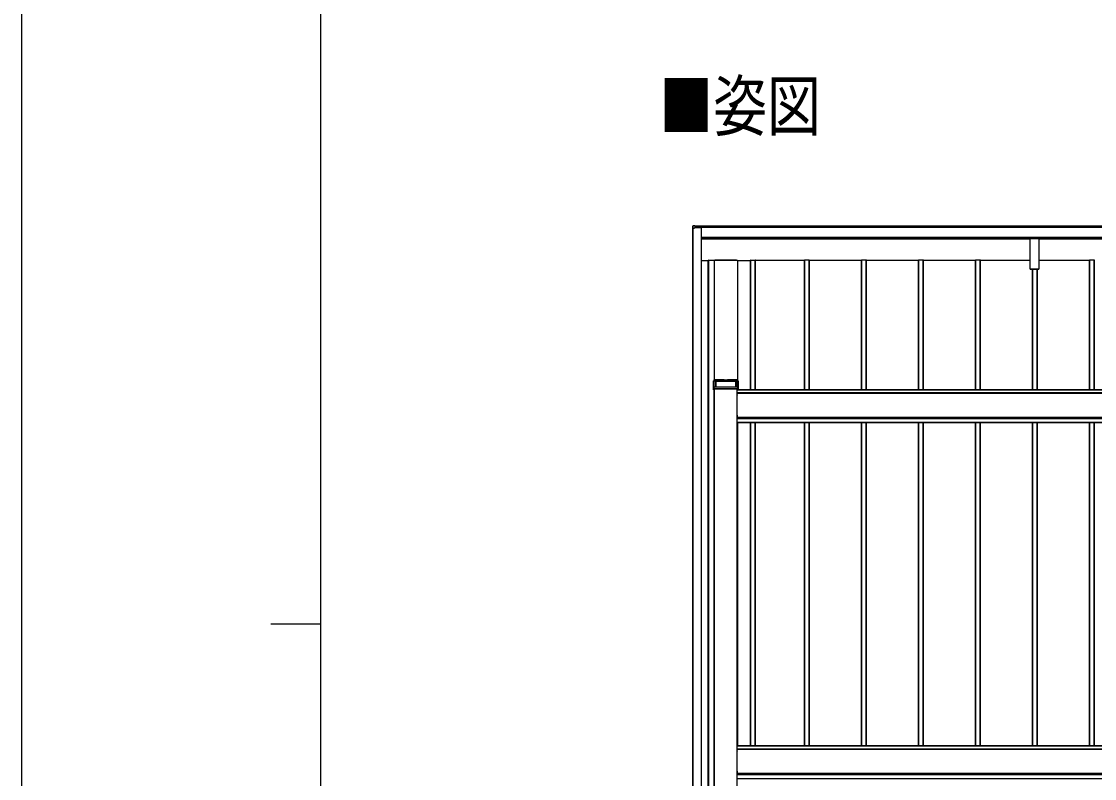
# Model space of a CAD drawing. Units: millimetres, scale not verified. Extents: x -14718 to 14718, y -10395 to 10395.
# Drawn here: x -14718 to -10954, y -106 to 2551 of the extents above; entities that cross this region are included whole.
import ezdxf
from ezdxf.enums import TextEntityAlignment as Align

# ---------------------------------------------------------------- set-up
doc = ezdxf.new("R2010")
doc.units = ezdxf.units.MM
doc.header["$LTSCALE"] = 50
for name, color, linetype in [('0-2_USER1', 3, 'Continuous'), ('0-4_YKK_A1', 4, 'Continuous'), ('0-6_YKK_ZWAK', 7, 'Continuous')]:
    doc.layers.add(name, color=color, linetype=linetype)
doc.styles.add('ＭＳ ゴシック', font='')
doc.styles.get('ＭＳ ゴシック').set_extended_font_data('MS Gothic')

msp = doc.modelspace()

# ---------------------------------------------------------------- linework, layer by layer
at = {"layer": '0-4_YKK_A1'}
for p, q in [((-12363.43, 1825.54), (-12363.43, 1832.58)), ((-12363.43, 1825.54), (-12363.43, 1824.11)), ((-12355.43, 1833.55), (-12362.96, 1833.08)), ((-12355.43, 1833.07), (-12362.96, 1832.59)), ((-12362.96, 1832.59), (-12362.96, 1825.56)), ((-12362.96, 1825.56), (-12357.25, 1825.57)), ((-12362.96, 1824.09), (-12362.43, 1824.09)), ((-12362.43, 1825.52), (-12356.93, 1825.54)), ((-12362.43, 1825.52), (-12362.43, 1825.5)), ((-12362.43, -3169.08), (-12362.43, 1825.5)), ((-12361.93, -3169.08), (-12361.93, 1825.52)), ((-12357.25, 1825.57), (-12357.25, 1826.77)), ((-12356.93, 1826.76), (-12356.93, 1825.56)), ((-12356.93, 1825.54), (-12356.93, 1825.56)), ((-12332.93, 1827.02), (-12356.72, 1827.02)), ((-12356.65, 1827.37), (-12355.43, 1827.37)), ((-12355.43, 1827.06), (-12356.63, 1827.06)), ((-12356.63, 1827.06), (-12356.63, 1827.04)), ((-12355.43, 1827.04), (-12356.63, 1827.04)), ((-12355.43, 1833.55), (-12355.43, 1833.07)), ((-12355.43, 1833.07), (-12355.43, 1827.37)), ((-6960.93, 1832.5), (-12355.43, 1832.5)), ((-6960.93, 1832.02), (-12355.43, 1832.02)), ((-6960.93, 1827.82), (-12355.43, 1827.82)), ((-6960.93, 1827.51), (-12355.43, 1827.51)), ((-6960.93, 1827.49), (-12355.43, 1827.49)), ((-12355.43, 1827.37), (-12355.43, 1827.06)), ((-6960.93, 1827.18), (-12355.43, 1827.18)), ((-12355.43, 1827.04), (-12355.43, 1827.06)), ((-12332.93, -3170.63), (-12332.93, 1827.02)), ((-12332.43, -3170.65), (-12332.43, 1827)), ((-6979.93, 1793), (-12332.43, 1793)), ((-6979.93, 1792.48), (-12332.43, 1792.48)), ((-12332.43, 1792.45), (-6979.93, 1792.45)), ((-6979.93, 1792.45), (-12332.43, 1792.45)), ((-11179.53, 1787.07), (-12332.43, 1787.07)), ((-11179.53, 1786.96), (-12332.43, 1786.96)), ((-11179.53, 1792.04), (-11179.53, 1792.45)), ((-11179.53, 1791.19), (-11179.53, 1792.04)), ((-11179.53, 1792.04), (-11149.53, 1792.04)), ((-11179.53, 1789.3), (-11179.53, 1791.19)), ((-11149.53, 1791.19), (-11179.53, 1791.19)), ((-11179.53, 1788.45), (-11179.53, 1789.3)), ((-11179.53, 1789.3), (-11149.53, 1789.3)), ((-11179.53, 1681.39), (-11179.53, 1788.45)), ((-11149.53, 1788.45), (-11179.53, 1788.45)), ((-11149.53, 1792.45), (-11149.53, 1792.04)), ((-11149.53, 1792.04), (-11149.53, 1791.19)), ((-11149.53, 1791.19), (-11149.53, 1789.3)), ((-11149.53, 1789.3), (-11149.53, 1788.45)), ((-11149.53, 1788.45), (-11149.53, 1681.39)), ((-10179.53, 1787.07), (-11149.53, 1787.07)), ((-10179.53, 1786.96), (-11149.53, 1786.96)), ((-12332.43, 1711.86), (-12309.43, 1711.86)), ((-12309.43, -3136.21), (-12309.43, 1711.86)), ((-12307.43, -3136.21), (-12307.43, 1711.93)), ((-12306.93, -3136.21), (-12306.93, 1712.98)), ((-12306.93, 1712.98), (-12287.73, 1712.98)), ((-12288.43, 1712.92), (-12288.43, 1293.17)), ((-12288.13, 1712.93), (-12288.13, 1293.18)), ((-12288.13, 1712.93), (-12206.73, 1712.93)), ((-12287.73, 1712.93), (-12287.73, 1712.98)), ((-12287.43, 1713.05), (-12285.63, 1713.05)), ((-12287.43, 1712.93), (-12287.43, 1713.05)), ((-12285.63, 1712.93), (-12285.63, 1713.05)), ((-12209.53, 1712.98), (-12285.33, 1712.98)), ((-12285.33, 1712.93), (-12285.33, 1712.98)), ((-12209.53, 1712.93), (-12209.53, 1712.98)), ((-12209.23, 1713.05), (-12207.43, 1713.05)), ((-12209.23, 1713.05), (-12209.23, 1712.93)), ((-12207.43, 1713.05), (-12207.43, 1712.93)), ((-12206.73, 1712.93), (-12206.73, 1293.18)), ((-12206.43, 1712.92), (-12206.43, 1293.17)), ((-12205.43, 1289.18), (-12205.43, 1711.85)), ((-12205.43, 1711.85), (-12160.73, 1711.85)), ((-12160.73, 1258.63), (-12160.73, 1711.85)), ((-12160.43, 1258.63), (-12160.43, 1712.95)), ((-12159.43, 1258.63), (-12159.43, 1712.99)), ((-12159.43, 1712.98), (-12144.43, 1712.98)), ((-12144.43, 1258.63), (-12144.43, 1712.99)), ((-12143.43, 1258.63), (-12143.43, 1712.95)), ((-11971.43, 1711.85), (-12143.43, 1711.85)), ((-11971.43, 1258.63), (-11971.43, 1712.95)), ((-11955.43, 1712.99), (-11970.43, 1712.99)), ((-11970.43, 1258.63), (-11970.43, 1712.99)), ((-11955.43, 1258.63), (-11955.43, 1712.99)), ((-11954.43, 1258.63), (-11954.43, 1712.95)), ((-11771.43, 1711.85), (-11954.13, 1711.85)), ((-11954.13, 1258.63), (-11954.13, 1711.85)), ((-11771.43, 1258.63), (-11771.43, 1712.95)), ((-11755.43, 1712.99), (-11770.43, 1712.99)), ((-11770.43, 1258.63), (-11770.43, 1712.99)), ((-11755.43, 1258.63), (-11755.43, 1712.99)), ((-11754.43, 1258.63), (-11754.43, 1712.95)), ((-11571.43, 1711.85), (-11754.13, 1711.85)), ((-11754.13, 1258.63), (-11754.13, 1711.85)), ((-11571.43, 1258.63), (-11571.43, 1712.95)), ((-11555.43, 1712.99), (-11570.43, 1712.99)), ((-11570.43, 1258.63), (-11570.43, 1712.99)), ((-11555.43, 1258.63), (-11555.43, 1712.99)), ((-11554.43, 1258.63), (-11554.43, 1712.95)), ((-11371.43, 1711.85), (-11554.13, 1711.85)), ((-11554.13, 1258.63), (-11554.13, 1711.85)), ((-11371.43, 1258.63), (-11371.43, 1712.95)), ((-11355.43, 1712.99), (-11370.43, 1712.99)), ((-11370.43, 1258.63), (-11370.43, 1712.99)), ((-11355.43, 1258.63), (-11355.43, 1712.99)), ((-11354.43, 1258.63), (-11354.43, 1712.95)), ((-11179.53, 1711.85), (-11354.13, 1711.85)), ((-11354.13, 1258.63), (-11354.13, 1711.85)), ((-10971.43, 1711.85), (-11149.53, 1711.85)), ((-10971.43, 1258.63), (-10971.43, 1712.95)), ((-10955.43, 1712.99), (-10970.43, 1712.99)), ((-10970.43, 1258.63), (-10970.43, 1712.99)), ((-10955.43, 1258.63), (-10955.43, 1712.99)), ((-10954.43, 1258.63), (-10954.43, 1712.95)), ((-11179.53, 1681.08), (-11179.53, 1681.39)), ((-11179.53, 1681.39), (-11149.53, 1681.39)), ((-11179.53, 1681.02), (-11179.53, 1681.08)), ((-11149.53, 1681.08), (-11179.53, 1681.08)), ((-11179.53, 1681.02), (-11149.53, 1681.02)), ((-11179.53, 1681.02), (-11179.53, 1681.02)), ((-11179.53, 1681.02), (-11149.53, 1681.02)), ((-11171.43, 1258.63), (-11171.43, 1681.02)), ((-11170.43, 1258.63), (-11170.43, 1681.02)), ((-11155.43, 1258.63), (-11155.43, 1681.02)), ((-11154.43, 1258.63), (-11154.43, 1681.02)), ((-11154.13, 1258.63), (-11154.13, 1681.02)), ((-11149.53, 1681.39), (-11149.53, 1681.08)), ((-11149.53, 1681.02), (-11149.53, 1681.08)), ((-11149.53, 1681.02), (-11149.53, 1681.02)), ((-12290.43, 1261.72), (-12290.43, 1289.16)), ((-12289.93, 1289.18), (-12283.88, 1289.18)), ((-12289.93, 1289.18), (-12289.93, 1267.58)), ((-12288.43, 1293.15), (-12288.43, 1293.17)), ((-12288.13, 1293.18), (-12206.73, 1293.18)), ((-12284.93, 1293.14), (-12288.13, 1293.14)), ((-12287.73, 1289.18), (-12287.73, 1293.14)), ((-12287.43, 1289.18), (-12287.43, 1293.14)), ((-12285.63, 1289.18), (-12285.63, 1293.14)), ((-12285.33, 1289.18), (-12285.33, 1293.14)), ((-12284.63, 1293.05), (-12284.63, 1293.13)), ((-12283.93, 1293.04), (-12284.13, 1293.04)), ((-12283.88, 1267.71), (-12283.88, 1289.18)), ((-12283.43, 1293.13), (-12283.43, 1293.05)), ((-12283.41, 1289.17), (-12283.1, 1289.14)), ((-12283.41, 1289.17), (-12283.41, 1267.71)), ((-12252.93, 1293.14), (-12283.13, 1293.14)), ((-12283.1, 1267.71), (-12283.1, 1289.14)), ((-12282.63, 1289.13), (-12212.23, 1289.13)), ((-12282.63, 1289.13), (-12282.63, 1267.71)), ((-12211.73, 1293.14), (-12241.93, 1293.14)), ((-12212.23, 1267.71), (-12212.23, 1289.13)), ((-12211.76, 1289.14), (-12211.45, 1289.17)), ((-12211.76, 1289.14), (-12211.76, 1267.71)), ((-12211.45, 1267.71), (-12211.45, 1289.17)), ((-12211.43, 1293.05), (-12211.43, 1293.13)), ((-12210.98, 1289.18), (-12204.93, 1289.18)), ((-12210.98, 1289.18), (-12210.98, 1267.71)), ((-12210.73, 1293.04), (-12210.93, 1293.04)), ((-12210.23, 1293.13), (-12210.23, 1293.05)), ((-12206.73, 1293.14), (-12209.93, 1293.14)), ((-12209.53, 1289.18), (-12209.53, 1293.14)), ((-12209.23, 1293.14), (-12209.23, 1289.18)), ((-12207.43, 1293.14), (-12207.43, 1289.18)), ((-12206.43, 1293.17), (-12206.43, 1293.15)), ((-12204.93, 1267.58), (-12204.93, 1289.18)), ((-12204.43, 1289.16), (-12204.43, 1261.72)), ((-12290.43, 1261.72), (-12290.09, 1267.24)), ((-12290.43, 1258.18), (-12290.43, 1261.72)), ((-12290.43, 1258.18), (-12290.43, 1258.11)), ((-12290.43, 1258.11), (-12287.93, 1258.11)), ((-12290.43, 1258.11), (-12287.93, 1258.11)), ((-12290.43, 1258.11), (-12290.43, 1258.11)), ((-12289.59, 1267.25), (-12289.93, 1261.74)), ((-12289.93, 1261.74), (-12204.93, 1261.74)), ((-12205.27, 1267.71), (-12289.59, 1267.71)), ((-12289.59, 1267.71), (-12289.59, 1267.71)), ((-12289.59, 1267.25), (-12289.59, 1267.71)), ((-12205.27, 1267.25), (-12289.59, 1267.25)), ((-12287.93, 1261.63), (-12287.93, 1258.11)), ((-12287.93, 1258.11), (-12287.93, 1258.11)), ((-12287.73, -2599.89), (-12287.73, 1261.65)), ((-12287.43, -2599.89), (-12287.43, 1261.65)), ((-12207.43, 1261.65), (-12287.43, 1261.65)), ((-12286.93, -2599.89), (-12286.93, 1261.65)), ((-12207.93, -2599.89), (-12207.93, 1261.65)), ((-12207.43, -2599.89), (-12207.43, 1261.65)), ((-12206.93, 1258.14), (-12206.93, 1261.63)), ((-7110.43, 1258.63), (-12206.93, 1258.63)), ((-12206.93, 1258.15), (-12206.93, 1258.63)), ((-12206.93, 1247.11), (-12206.93, 1258.15)), ((-12206.93, 1258.15), (-7107.93, 1258.15)), ((-7107.93, 1247.11), (-12206.93, 1247.11)), ((-12206.93, 1246.63), (-12206.93, 1247.11)), ((-12206.93, 1162.68), (-12206.93, 1246.63)), ((-12206.93, 1246.63), (-7107.93, 1246.63)), ((-12205.27, 1267.71), (-12205.27, 1267.71)), ((-12205.27, 1267.25), (-12205.27, 1267.71)), ((-12204.93, 1261.74), (-12205.27, 1267.25)), ((-12204.77, 1267.24), (-12204.43, 1261.72)), ((-12204.43, 1261.72), (-12204.43, 1258.63)), ((-12207.43, 1234.26), (-12206.93, 1234.26)), ((-12207.43, 1234.26), (-12206.93, 1234.26)), ((-12207.43, 1232.53), (-12206.93, 1232.53)), ((-12207.43, 1232.52), (-12206.93, 1232.52)), ((-12207.43, 1176.3), (-12206.93, 1176.3)), ((-12207.43, 1174.56), (-12206.93, 1174.56)), ((-12206.93, 1162.17), (-12206.93, 1162.68)), ((-12206.93, 1162.68), (-7107.93, 1162.68)), ((-12206.93, 1158.75), (-12206.93, 1162.17)), ((-12206.93, 1162.17), (-7107.93, 1162.17)), ((-12206.93, 1157.71), (-12206.93, 1158.75)), ((-12206.93, 1158.75), (-7107.93, 1158.75)), ((-12206.93, 1144.22), (-12206.93, 1157.71)), ((-12206.93, 1157.71), (-7107.93, 1157.71)), ((-12206.93, 1143.7), (-12206.93, 1144.22)), ((-12206.93, 1144.22), (-7107.93, 1144.22)), ((-12206.93, 1143.65), (-12206.93, 1143.7)), ((-12206.93, 1143.7), (-7107.93, 1143.7)), ((-12206.93, 1143.65), (-12206.93, 1143.65)), ((-12206.93, 1143.65), (-7107.93, 1143.65)), ((-12205.43, 9.39), (-12205.43, 1143.65)), ((-12205.43, 1143.65), (-7109.43, 1143.65)), ((-12160.73, 9.39), (-12160.73, 1143.65)), ((-12160.43, 9.39), (-12160.43, 1143.65)), ((-12159.43, 9.39), (-12159.43, 1143.65)), ((-12144.43, 9.39), (-12144.43, 1143.65)), ((-12143.43, 9.39), (-12143.43, 1143.65)), ((-11971.43, 9.39), (-11971.43, 1143.65)), ((-11970.43, 9.39), (-11970.43, 1143.65)), ((-11955.43, 9.39), (-11955.43, 1143.65)), ((-11954.43, 9.39), (-11954.43, 1143.65)), ((-11954.13, 9.39), (-11954.13, 1143.65)), ((-11771.43, 9.39), (-11771.43, 1143.65)), ((-11770.43, 9.39), (-11770.43, 1143.65)), ((-11755.43, 9.39), (-11755.43, 1143.65)), ((-11754.43, 9.39), (-11754.43, 1143.65)), ((-11754.13, 9.39), (-11754.13, 1143.65)), ((-11571.43, 9.39), (-11571.43, 1143.65)), ((-11570.43, 9.39), (-11570.43, 1143.65)), ((-11555.43, 9.39), (-11555.43, 1143.65)), ((-11554.43, 9.39), (-11554.43, 1143.65)), ((-11554.13, 9.39), (-11554.13, 1143.65)), ((-11371.43, 9.39), (-11371.43, 1143.65)), ((-11370.43, 9.39), (-11370.43, 1143.65)), ((-11355.43, 9.39), (-11355.43, 1143.65)), ((-11354.43, 9.39), (-11354.43, 1143.65)), ((-11354.13, 9.39), (-11354.13, 1143.65)), ((-11171.43, 9.39), (-11171.43, 1143.65)), ((-11170.43, 9.39), (-11170.43, 1143.65)), ((-11155.43, 9.39), (-11155.43, 1143.65)), ((-11154.43, 9.39), (-11154.43, 1143.65)), ((-11154.13, 9.39), (-11154.13, 1143.65)), ((-10971.43, 9.39), (-10971.43, 1143.65)), ((-10970.43, 9.39), (-10970.43, 1143.65)), ((-10955.43, 9.39), (-10955.43, 1143.65)), ((-10954.43, 9.39), (-10954.43, 1143.65)), ((-7107.93, 9.39), (-12206.93, 9.39)), ((-12206.93, 8.91), (-12206.93, 9.39)), ((-12206.93, -2.12), (-12206.93, 8.91)), ((-12206.93, 8.91), (-7107.93, 8.91)), ((-12207.43, -14.98), (-12206.93, -14.98)), ((-12207.43, -16.71), (-12206.93, -16.71)), ((-7107.93, -2.12), (-12206.93, -2.12)), ((-12206.93, -2.61), (-12206.93, -2.12)), ((-12206.93, -86.56), (-12206.93, -2.61)), ((-12206.93, -2.61), (-7107.93, -2.61)), ((-12207.43, -72.94), (-12206.93, -72.94)), ((-12207.43, -74.67), (-12206.93, -74.67)), ((-12206.93, -87.07), (-12206.93, -86.56)), ((-12206.93, -86.56), (-7107.93, -86.56)), ((-12206.93, -90.49), (-12206.93, -87.07)), ((-12206.93, -87.07), (-7107.93, -87.07)), ((-12206.93, -91.53), (-12206.93, -90.49)), ((-12206.93, -90.49), (-7107.93, -90.49)), ((-12206.93, -105.02), (-12206.93, -91.53)), ((-12206.93, -91.53), (-7107.93, -91.53)), ((-12206.93, -105.54), (-12206.93, -105.02)), ((-12206.93, -105.02), (-7107.93, -105.02)), ((-12206.93, -105.59), (-12206.93, -105.54)), ((-12206.93, -105.54), (-7107.93, -105.54))]:
    msp.add_line(p, q, dxfattribs=at)
msp.add_lwpolyline([(-12206.93, 1246.63), (-12206.93, 1247.11), (-12206.93, 1258.14)], dxfattribs=at)
for centre, radius, start, end in [((-12362.93, 1832.58), 0.5, 93.6197, 180), ((-12363.07, 1829.29), 3.31, 88.04871, 96.2006), ((-12363.07, 1822.25), 3.31, 88.04871, 96.2006), ((-12363.07, 1827.39), 3.31, 263.7994, 271.95129), ((-12360.98, 1832.84), 1.99, 173.18988, 187.0582), ((-12357.17, 1824.44), 2.33, 84.20874, 92.03055), ((-12357.17, 1823.24), 2.33, 84.20874, 92.03055), ((-12355.24, 1827.3), 1.41, 177.03216, 189.72415), ((-12332.81, 1823.43), 3.6, 84.01335, 91.98909), ((-12308.93, 1726.24), 14.39, 268.01091, 275.98665), ((-12307.06, 1709.39), 3.6, 88.01091, 95.98665), ((-12288.21, 1710.77), 2.16, 88.01091, 95.98665), ((-12287.66, 1715.14), 2.16, 268.01091, 275.98665), ((-12285.4, 1715.14), 2.16, 264.01335, 271.98909), ((-12209.45, 1715.14), 2.16, 268.01091, 275.98665), ((-12206.66, 1710.77), 2.16, 84.01335, 91.98909), ((-12205.46, 1761.98), 50.13, 268.89276, 270.03569), ((-12160.66, 1714.01), 2.16, 268.01091, 275.98665), ((-12159.68, 1705.79), 7.19, 88.01091, 95.98665), ((-12144.18, 1705.79), 7.19, 84.01335, 91.98909), ((-11970.68, 1705.8), 7.19, 88.01091, 95.98665), ((-11955.18, 1705.8), 7.19, 84.01335, 91.98909), ((-11954.21, 1714.01), 2.16, 264.01335, 271.98909), ((-11770.68, 1705.8), 7.19, 88.01091, 95.98665), ((-11755.18, 1705.8), 7.19, 84.01335, 91.98909), ((-11754.21, 1714.01), 2.16, 264.01335, 271.98909), ((-11570.68, 1705.8), 7.19, 88.01091, 95.98665), ((-11555.18, 1705.8), 7.19, 84.01335, 91.98909), ((-11554.21, 1714.01), 2.16, 264.01335, 271.98909), ((-11370.68, 1705.8), 7.19, 88.01091, 95.98665), ((-11355.18, 1705.8), 7.19, 84.01335, 91.98909), ((-11354.21, 1714.01), 2.16, 264.01335, 271.98909), ((-10970.68, 1705.8), 7.19, 88.01091, 95.98665), ((-10955.18, 1705.8), 7.19, 84.01335, 91.98909), ((-10954.21, 1714.01), 2.16, 264.01335, 271.98909), ((-12290.06, 1285.58), 3.6, 88.01091, 95.98665), ((-12288.21, 1291.03), 2.16, 88.01091, 95.98665), ((-12288.21, 1295.3), 2.16, 264.01335, 271.98909), ((-12284.86, 1290.98), 2.16, 84.01335, 91.98909), ((-12284.26, 1296.63), 3.6, 264.01335, 271.98909), ((-12283.81, 1296.63), 3.6, 268.01091, 275.98665), ((-12283.81, 1282.42), 6.76, 86.60841, 90.59189), ((-12283.21, 1290.98), 2.16, 88.01091, 95.98665), ((-12282.7, 1295.89), 6.76, 266.60841, 270.59189), ((-12212.16, 1295.89), 6.76, 269.40811, 273.39159), ((-12211.66, 1290.98), 2.16, 84.01335, 91.98909), ((-12211.05, 1282.42), 6.76, 89.40811, 93.39159), ((-12211.06, 1296.63), 3.6, 264.01335, 271.98909), ((-12210.61, 1296.63), 3.6, 268.01091, 275.98665), ((-12210.01, 1290.98), 2.16, 88.01091, 95.98665), ((-12206.66, 1291.03), 2.16, 84.01335, 91.98909), ((-12206.66, 1295.3), 2.16, 268.01091, 275.98665), ((-12204.81, 1285.58), 3.6, 84.01335, 91.98909), ((-12289.8, 1265.94), 1.33, 81.1907, 102.80687), ((-12289.59, 1267.21), 0.5, 90, 176.49039), ((-12287.56, 1258.06), 3.6, 88.01091, 95.98665), ((-12207.31, 1258.06), 3.6, 84.01335, 91.98909), ((-12205.27, 1267.21), 0.5, 3.50961, 90), ((-12205.06, 1265.94), 1.33, 77.19313, 98.8093), ((-12204.23, 1239.19), 3.2, 147.52075, 179.99876), ((-12204.23, 1239.19), 3.2, 147.52075, 179.99876), ((-12204.23, 1169.63), 3.2, 180.00124, 212.47925), ((-12204.23, 1166.84), 3.2, 180.00124, 212.47925), ((-12204.23, -10.05), 3.2, 147.52075, 179.99876), ((-12204.23, -79.6), 3.2, 180.00124, 212.47925), ((-12204.23, -82.4), 3.2, 180.00124, 212.47925)]:
    msp.add_arc(centre, radius, start, end, dxfattribs=at)
for centre, major_axis, ratio, start_param, end_param in [((-12356.65, 1826.77), (0.479, 0.362), 0.997782, 0.9249309, 2.4957272), ((-12356.63, 1826.76), (0.227, 0.197), 0.995696, 0.8573343, 2.4281306), ((-12356.63, 1826.74), (0.24, 0.181), 0.997782, 0.9249309, 2.4957272), ((-12289.93, 1261.72), (0.501, 0), 0.034899, 1.5745278, 3.1415972), ((-12204.93, 1261.72), (0.501, 0), 0.034899, 6.2831808, 7.8502502)]:
    msp.add_ellipse(centre, major_axis=major_axis, ratio=ratio, start_param=start_param, end_param=end_param, dxfattribs=at)
at = {"layer": '0-6_YKK_ZWAK'}
for p, q in [((-13667.43, -8837.5), (-13667.43, 9712.5)), ((-13842.43, 437.5), (-13667.43, 437.5))]:
    msp.add_line(p, q, dxfattribs=at)
msp.add_lwpolyline([(-14717.5, -10395), (14717.5, -10395), (14717.5, 10395), (-14717.5, 10395)], close=True, dxfattribs=at)

# ---------------------------------------------------------------- texts
at = {"layer": '0-2_USER1', "style": 'ＭＳ ゴシック', "width": 0.8}
msp.add_text('■姿図', height=173.2, dxfattribs=at).set_placement((-12480.71, 2115.7), align=Align.BOTTOM_LEFT)

doc.saveas('drawing.dxf')
